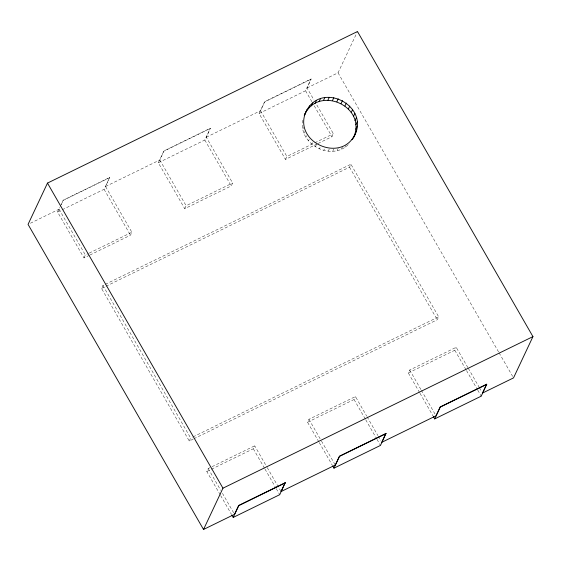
<?xml version="1.0" encoding="UTF-8"?>
<svg xmlns="http://www.w3.org/2000/svg" width="561" height="561" viewBox="0 0 561 561"><rect width="100%" height="100%" fill="white"/><g stroke="black" fill="none" stroke-linecap="round" stroke-linejoin="round"><path stroke-width="0.42" stroke-dasharray="2.81 2.1" d="M302.828 120.278C297.828 145.033 333.395 162.332 349.706 143.062M89.409 255.29L83.982 257.941L57.573 212.023L59.796 207.304M60.167 206.518L63.127 200.228L109.626 177.493L105.552 186.49L131.87 232.254L130.482 235.206L90.181 254.911M30.378 223.25L59.052 209.225L59.747 207.752M61.128 204.807L63.211 200.382L109.711 177.641M62.222 209.751L104.073 189.288L109.626 177.493M83.982 257.941L85.37 254.989L88.47 253.474M158.321 162.76L163.875 150.965L210.375 128.231L206.301 137.228L232.619 182.991L231.23 185.943L184.73 208.678L158.321 162.76L204.821 140.026L210.375 128.231M105.552 186.49L159.801 159.969L163.959 151.119L210.459 128.385M193.201 439.074L189.267 440.995L101.534 288.452L102.915 285.5L104.493 284.729M184.73 208.678L186.119 205.733L232.619 182.991M317.26 143.882L285.479 159.415L259.07 113.497L264.624 101.702L311.124 78.968L307.049 87.965L313.95 99.97M206.301 137.228L260.549 110.706L264.708 101.857L311.208 79.122M259.07 113.497L305.57 90.763L311.124 78.968M285.479 159.415L286.867 156.47L313.992 143.202M302.877 128.904L303.571 127.424M304.041 133.146L304.735 131.667M305.934 137.172L306.629 135.699M307.049 87.965L338.045 72.811L357.476 31.521M308.494 140.874L309.188 139.401M311.643 144.149L312.337 142.669M315.303 146.891L316.348 144.675M319.363 149.023L320.058 147.55M323.704 150.495L324.398 149.016M318.031 143.504L331.979 136.681L333.367 133.728L316.109 103.722M189.267 440.995L190.656 438.043L192.227 437.278M328.199 151.253L329.244 149.037M332.729 151.274L333.767 149.065M337.147 150.572L338.192 148.356M341.347 149.149L342.385 146.94M345.19 147.059L345.885 145.587M101.534 288.452L349.531 167.192L350.92 164.24L438.653 316.79L437.264 319.735L193.994 438.688M220.235 494.837L206.813 471.506L208.201 468.554L211.301 467.04M211.462 469.227L253.313 448.765L254.701 445.82L266.784 466.822M318.823 441.816L307.561 422.244L308.95 419.291L355.45 396.557L366.67 416.066M307.561 422.244L354.061 399.509L355.45 396.557M419.572 392.553L408.317 372.981L409.698 370.029L456.198 347.294L467.853 367.553M408.317 372.981L454.81 350.246L456.198 347.294M57.573 212.023L61.451 210.13M89.248 253.095L131.87 232.254M314.77 142.824L333.367 133.728M105.279 284.343L350.92 164.24M193.019 436.893L438.653 316.79M212.079 466.661L254.701 445.82M206.813 471.506L210.691 469.613M338.045 72.811L498.68 352.098M499.115 352.855L512.649 376.382M468.281 368.304L479.073 387.055M479.501 387.805L481.661 391.557M305.57 90.763L312.063 102.053M314.23 105.819L331.979 136.681M349.531 167.192L437.264 319.735M454.81 350.246L466.072 369.818M466.5 370.569L477.327 389.39M477.762 390.14L481.219 396.164M260.549 110.706L286.867 156.47M409.698 370.029L420.918 389.537M421.353 390.288L435.588 415.049M420 393.303L432.994 415.883M367.104 416.816L377.89 435.567M378.324 436.318L380.912 440.82M204.821 140.026L231.23 185.943M354.061 399.509L365.323 419.074M365.751 419.831L376.578 438.646M377.006 439.403L380.47 445.42M159.801 159.969L186.119 205.733M308.95 419.291L321.032 440.301M321.467 441.051L335.275 465.055M319.251 442.566L332.238 465.146M267.218 467.572L281.026 491.583M104.073 189.288L130.482 235.206M253.313 448.765L264.568 468.337M265.002 469.094L275.83 487.909M276.257 488.666L279.722 494.683M59.052 209.225L85.37 254.989M102.915 285.5L190.656 438.043M208.201 468.554L220.718 490.314M222.444 493.315L234.526 514.318M220.669 495.594L231.49 514.409"/><path stroke-width="0.84" d="M355.078 133.434C362.883 105.461 320.597 87.116 305.787 112.284C320.661 79.571 371.95 106.38 353.591 137.445L356.459 130.482M433.422 416.641L434.719 418.899L481.219 396.164L486.689 384.215L482.523 393.058L513.518 377.904L532.95 336.614L357.476 31.521L47.482 183.096L28.05 224.386L203.524 529.479L234.526 514.318L238.684 505.475L285.184 482.733L279.722 494.683L233.222 517.417L231.924 515.159M304.293 115.405L305.331 113.189C294.322 142.767 341.235 163.111 354.98 134.493M308.305 108.813L309.693 105.861M311.418 105.833L312.807 102.88M315.051 103.427L316.439 100.475M319.083 101.667L320.471 98.715M323.409 100.601L324.798 97.649M327.897 100.258L329.286 97.305M332.428 100.65L333.816 97.698M336.859 101.765L338.248 98.813M341.074 103.575L342.462 100.622M344.945 106.022L346.333 103.07M348.367 109.037L349.755 106.092M351.235 112.537L352.624 109.591M353.465 116.422L354.854 113.469M355.001 120.573L356.389 117.621M355.793 124.872L357.175 121.919M355.814 129.198L357.203 126.253M352.098 139.647L352.792 138.167M203.524 529.479L222.955 488.189L532.95 336.614M233.222 517.417L238.776 505.622L285.276 482.888M285.184 482.733L281.026 491.583L335.275 465.055L339.433 456.212L385.933 433.471L380.47 445.42L333.97 468.162L332.673 465.903M333.97 468.162L339.524 456.359L386.024 433.625M385.933 433.471L381.775 442.32L436.023 415.799L440.189 406.949L486.689 384.215M434.719 418.899L440.273 407.104L486.773 384.362M304.314 115.37L307.176 109.332M352.28 139.647L353.15 138.181M47.482 183.096L222.955 488.189"/></g></svg>
